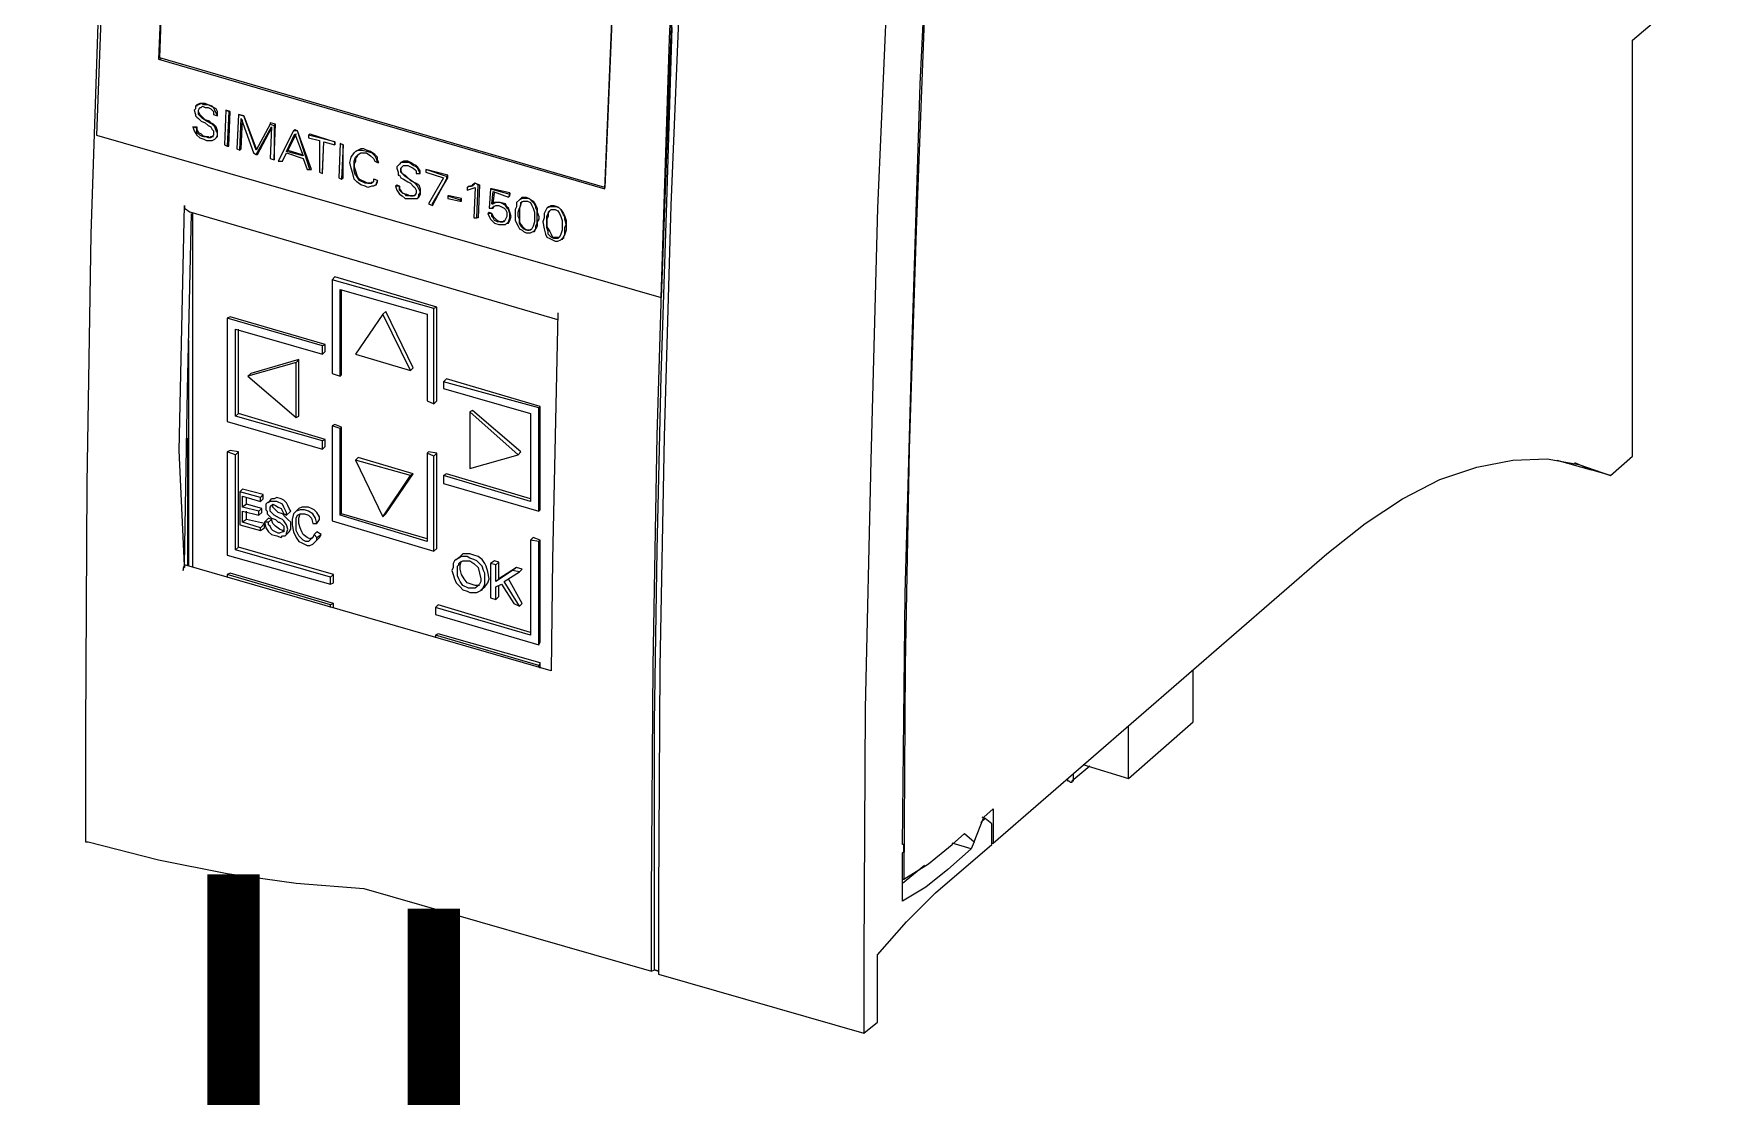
# Model space of a CAD drawing. Header units: inches. Extents: x 67248 to 85686, y -40174 to -31152.
# Drawn here: x 75699.6 to 75796.7, y -37690.5 to -37629.5 of the extents above; entities that cross this region are included whole.
import ezdxf

# ---------------------------------------------------------------- set-up
doc = ezdxf.new("R2010")
doc.units = ezdxf.units.IN
doc.header["$MEASUREMENT"] = 0
doc.linetypes.add('ACAD_ISO03W100', pattern=[30, 12, -18])
doc.layers.add('SI-TOPOLOGY-Ethernet', color=7, linetype='Continuous', lineweight=13, true_color=0x3cf000)

# ---------------------------------------------------------------- blocks, each defined once
blk = doc.blocks.new('CPU_1515')
at = {"flags": 128}
for points in [[(48.95, 65.44), (48.476, 52.866), (48.08, 40.291), (47.843, 27.875), (47.764, 15.617), (49.187, 16.487), (50.532, 17.594), (51.244, 18.227), (51.797, 17.753), (52.351, 19.176), (52.904, 19.651), (52.904, 17.673), (72.042, 34.281), (74.257, 36.021), (76.392, 37.444), (78.527, 38.551), (80.663, 39.263), (82.719, 39.659), (84.696, 39.738), (86.515, 39.421), (88.334, 38.789), (89.599, 39.896), (89.599, 63.779), (91.102, 65.044)], [(33.292, 10.319), (33.292, 14.747), (33.371, 27.875), (33.608, 41.082), (34.003, 54.368), (34.557, 67.812)], [(1.579, 67.021), (1.105, 52.628), (0.867, 38.314), (0.788, 24.158), (0.788, 17.753), (0.947, 17.753), (4.98, 16.724), (8.934, 15.934), (12.888, 15.38), (16.763, 15.064), (33.292, 10.319), (33.45, 10.398), (33.687, 10.319), (33.45, 10.398), (33.45, 14.906), (33.45, 24.633), (33.608, 34.518), (33.845, 44.483), (34.162, 54.447), (34.478, 64.491)], [(3.635, 103.4), (35.98, 94.068), (35.111, 78.884), (34.399, 63.858), (33.845, 48.99)], [(51.639, 17.357), (50.295, 16.171), (49.029, 15.143), (47.685, 14.352), (47.685, 15.301), (47.685, 16.329), (47.685, 17.12), (47.764, 17.199), (47.764, 17.278), (47.764, 17.357), (47.764, 17.436), (47.764, 17.515), (47.764, 17.594), (47.685, 17.594), (47.843, 31.988), (48.238, 46.539), (48.713, 61.248), (49.425, 76.037)], [(34.952, 67.733), (34.399, 54.289), (34.003, 41.003), (33.766, 27.796), (33.687, 14.668), (33.687, 10.161), (45.47, 6.76), (46.261, 7.393), (46.261, 11.268), (47.922, 13.166), (49.583, 14.826), (52.825, 17.594), (52.825, 18.781), (52.43, 19.097), (52.193, 18.86)], [(49.583, 99.446), (49.029, 98.971), (48.95, 98.892), (48.95, 98.813), (48.871, 98.734), (48.792, 98.655), (48.792, 98.497), (48.713, 98.338), (48.713, 98.259), (48.713, 98.101), (47.685, 83.313), (46.894, 68.603), (46.261, 54.131), (45.866, 39.659), (45.55, 25.424), (45.47, 11.268), (45.47, 6.76)], [(6.72, 97.231), (6.72, 97.152), (32.264, 89.797), (31.631, 78.251), (31.077, 66.705), (30.603, 55.317), (5.059, 62.751), (5.454, 74.139), (6.008, 85.606), (6.72, 97.152)], [(4.98, 62.672), (5.138, 62.672)], [(6.957, 58.797), (7.036, 58.56), (7.194, 58.322), (7.352, 58.164), (7.59, 58.085), (7.748, 58.006), (7.906, 58.006), (8.064, 58.006), (8.222, 58.085), (8.301, 58.164), (8.38, 58.243), (8.38, 58.401), (8.38, 58.48), (8.301, 58.56), (8.222, 58.797), (8.064, 58.955), (7.748, 59.113), (7.51, 59.271), (7.273, 59.509), (7.273, 59.667), (7.273, 59.746), (7.352, 59.904), (7.431, 59.904), (7.51, 59.983), (7.669, 59.904), (7.827, 59.904), (7.985, 59.825), (8.064, 59.746), (8.143, 59.667), (8.143, 59.509), (8.38, 59.429), (8.38, 59.667), (8.301, 59.825), (8.143, 59.904), (7.985, 59.983), (7.827, 60.062), (7.669, 60.141), (7.431, 60.141), (7.352, 60.141), (7.194, 60.062), (7.194, 59.983)], [(8.38, 59.429), (8.301, 59.588), (8.222, 59.746), (8.143, 59.904), (8.064, 59.983), (7.827, 60.062), (7.59, 60.062), (7.431, 60.141), (7.273, 60.062), (7.194, 60.062), (7.115, 59.983), (7.115, 59.825), (7.036, 59.746), (7.115, 59.509), (7.115, 59.429), (7.194, 59.35), (7.273, 59.271), (7.431, 59.113), (7.669, 59.034), (7.827, 58.876), (7.985, 58.797), (8.064, 58.639), (8.143, 58.56), (8.143, 58.401), (8.143, 58.322), (8.064, 58.243), (7.985, 58.164), (7.827, 58.164), (7.669, 58.243), (7.51, 58.243), (7.352, 58.322), (7.194, 58.48), (7.194, 58.718), (7.194, 58.797)], [(8.222, 58.085), (8.301, 58.164), (8.38, 58.322), (8.38, 58.401), (8.38, 58.56), (8.301, 58.797), (8.143, 58.955), (7.985, 59.034), (7.906, 59.113), (7.669, 59.192), (7.51, 59.35), (7.352, 59.509), (7.273, 59.667), (7.273, 59.746), (7.352, 59.904)], [(8.855, 59.746), (8.776, 57.769), (8.934, 57.69)], [(9.092, 59.667), (9.013, 59.667), (8.934, 57.69), (9.013, 57.69), (9.092, 59.667), (8.855, 59.746), (9.013, 59.667)], [(9.567, 59.509), (9.488, 57.531), (9.646, 57.452), (9.725, 57.531), (9.804, 59.192)], [(11.386, 58.955), (10.595, 57.452), (9.883, 59.429), (9.567, 59.509), (9.883, 59.429), (10.595, 57.531)], [(9.646, 57.452), (9.725, 59.271), (10.437, 57.294), (10.595, 57.215), (10.674, 57.215), (11.465, 58.718)], [(7.194, 58.718), (6.957, 58.797), (7.036, 58.797), (7.194, 58.797), (7.194, 58.639), (7.273, 58.48), (7.431, 58.401), (7.51, 58.322), (7.59, 58.243), (7.827, 58.243), (7.906, 58.164), (7.985, 58.243), (8.143, 58.243)], [(10.595, 57.215), (11.465, 58.797), (11.386, 56.978), (11.623, 56.899)], [(11.702, 58.955), (11.623, 58.876), (11.623, 56.899), (11.623, 56.978), (11.702, 58.955), (11.386, 59.034), (11.386, 58.955), (11.623, 58.876)], [(12.73, 58.56), (11.86, 56.82), (12.097, 56.82), (12.335, 57.294)], [(12.097, 56.82), (12.335, 57.294), (13.284, 56.978), (13.521, 56.345), (13.679, 56.345), (13.758, 56.345), (12.967, 58.56)], [(12.888, 58.401), (12.414, 57.452), (13.204, 57.215)], [(13.679, 56.345), (12.967, 58.56)], [(13.6, 58.322), (13.6, 58.164), (14.233, 58.006), (14.233, 56.187), (14.391, 56.108), (14.391, 56.187), (14.47, 57.927)], [(12.335, 57.373), (12.414, 57.452)], [(14.391, 56.108), (14.47, 57.927), (15.102, 57.769)], [(15.419, 57.848), (15.34, 55.871), (15.498, 55.792)], [(17.554, 55.713), (17.475, 55.554), (17.475, 55.475), (17.317, 55.396), (17.238, 55.396), (17, 55.317), (16.842, 55.396), (16.605, 55.475), (16.368, 55.633), (16.21, 55.792), (16.131, 56.108), (16.051, 56.424), (15.972, 56.741), (16.051, 57.057), (16.21, 57.294), (16.289, 57.373), (16.447, 57.452), (16.526, 57.452), (16.684, 57.452), (17, 57.373), (17.238, 57.294), (17.396, 57.136), (17.475, 56.978), (17.554, 56.741), (17.633, 56.741), (17.554, 56.899), (17.554, 57.057), (17.396, 57.215), (17.159, 57.373), (16.921, 57.452), (16.763, 57.531), (16.605, 57.531), (16.447, 57.452), (16.289, 57.373)], [(17.317, 55.792), (17.317, 55.633), (17.238, 55.554), (17.08, 55.554), (17, 55.554), (16.842, 55.554), (16.526, 55.713), (16.368, 55.95), (16.289, 56.029), (16.21, 56.266), (16.21, 56.503), (16.21, 56.662), (16.21, 56.741), (16.21, 56.82), (16.289, 57.057), (16.447, 57.215), (16.605, 57.294), (16.763, 57.294), (16.921, 57.294), (17.159, 57.136), (17.317, 56.978), (17.396, 56.82), (17.554, 56.741)], [(16.447, 57.215), (16.368, 57.057), (16.289, 56.978), (16.289, 56.82), (16.21, 56.662), (16.21, 56.503), (16.289, 56.266), (16.368, 56.029), (16.447, 55.871), (16.526, 55.792), (16.842, 55.633), (17, 55.554), (17.159, 55.554), (17.238, 55.554), (17.238, 55.633)], [(20.006, 56.108), (19.927, 56.266), (19.847, 56.424), (19.768, 56.503), (19.61, 56.582), (19.373, 56.741), (19.215, 56.741), (19.057, 56.741), (18.898, 56.741), (18.819, 56.662), (18.74, 56.582), (18.661, 56.503), (18.661, 56.424), (18.74, 56.187), (18.74, 56.029), (18.819, 56.029), (18.898, 55.871), (19.057, 55.792), (19.294, 55.633), (19.452, 55.554), (19.61, 55.396), (19.689, 55.317), (19.768, 55.159), (19.768, 55.08), (19.768, 55.001), (19.689, 54.843), (19.531, 54.843), (19.373, 54.843), (19.215, 54.843), (19.136, 54.922), (18.978, 55.001), (18.819, 55.159), (18.819, 55.396), (18.582, 55.396), (18.661, 55.475)], [(18.582, 55.396), (18.661, 55.159), (18.819, 54.922), (18.978, 54.843), (19.136, 54.684), (19.373, 54.684), (19.531, 54.684), (19.689, 54.684), (19.847, 54.684), (19.927, 54.764), (19.927, 54.922), (20.006, 55.001), (20.006, 55.08), (19.927, 55.238), (19.847, 55.396), (19.689, 55.554), (19.373, 55.792), (19.136, 55.95), (18.898, 56.187), (18.898, 56.266), (18.898, 56.424), (18.978, 56.503), (19.057, 56.582), (19.136, 56.582), (19.294, 56.582), (19.452, 56.503), (19.61, 56.424), (19.689, 56.345), (19.768, 56.266), (19.768, 56.108)], [(19.768, 56.108), (20.006, 56.108), (20.006, 56.266), (19.847, 56.503), (19.768, 56.582), (19.61, 56.662), (19.452, 56.741), (19.294, 56.82), (19.057, 56.82), (18.898, 56.741), (18.819, 56.662)], [(18.978, 56.503), (18.898, 56.424), (18.898, 56.266), (18.978, 56.108), (19.136, 56.029), (19.294, 55.871), (19.452, 55.713), (19.61, 55.633), (19.768, 55.554), (19.927, 55.475), (20.006, 55.238), (20.006, 55.08), (20.006, 54.922), (19.927, 54.764)], [(21.508, 55.95), (20.322, 56.345)], [(17.396, 55.475), (17.475, 55.475), (17.554, 55.633), (17.554, 55.713)], [(18.661, 55.475), (18.819, 55.396), (18.819, 55.238), (18.898, 55.159), (18.978, 55.001), (19.136, 54.922), (19.215, 54.922), (19.452, 54.843), (19.531, 54.843), (19.61, 54.843), (19.768, 54.922)], [(20.717, 54.289), (21.508, 55.792)], [(21.587, 56.029), (21.508, 55.95), (21.508, 55.792), (21.587, 55.871)], [(23.327, 55.475), (23.169, 55.554), (23.011, 55.475), (23.011, 55.396), (22.853, 55.396), (22.694, 55.317), (22.774, 55.396)], [(22.774, 55.396), (22.932, 55.396), (23.011, 55.475), (23.09, 55.475), (23.169, 55.554), (23.406, 55.475), (23.327, 53.577), (23.248, 53.577), (23.327, 55.475), (23.406, 55.475)], [(19.847, 54.764), (19.927, 54.764)], [(22.378, 54.684), (22.299, 54.605), (22.299, 54.526), (22.378, 54.526), (22.378, 54.684), (21.666, 54.843), (21.587, 54.843), (22.299, 54.605)], [(21.587, 54.843), (21.587, 54.684), (22.299, 54.526)], [(22.694, 55.317), (22.694, 55.159), (22.932, 55.238), (23.169, 55.317), (23.09, 53.577), (23.248, 53.577)], [(23.881, 53.815), (23.96, 53.656), (24.039, 53.498), (24.197, 53.34), (24.276, 53.261), (24.513, 53.182), (24.672, 53.182), (24.909, 53.182), (25.067, 53.34), (25.146, 53.577), (25.146, 53.815), (25.067, 54.052), (24.988, 54.131), (24.909, 54.289), (24.751, 54.368), (24.592, 54.447), (24.513, 54.447), (24.355, 54.447), (24.276, 54.447), (24.118, 54.368), (24.197, 54.368)], [(24.039, 55.238), (23.96, 54.131), (24.118, 54.131), (24.197, 54.131), (24.276, 54.289)], [(25.146, 55.001), (25.146, 54.922), (25.067, 54.764), (25.146, 54.843), (25.146, 55.001), (24.118, 55.238), (24.039, 55.238), (25.146, 54.922)], [(24.118, 54.368), (24.197, 55.08), (25.067, 54.764)], [(24.988, 53.261), (25.067, 53.261), (25.146, 53.419), (25.225, 53.656), (25.146, 53.894), (25.067, 54.131), (24.988, 54.21), (24.909, 54.368), (24.592, 54.447), (24.355, 54.447), (24.197, 54.368), (24.276, 55.001)], [(25.7, 54.605), (25.779, 54.684), (25.858, 54.764), (26.095, 54.764), (26.253, 54.684), (26.49, 54.526), (26.649, 54.289), (26.728, 54.131), (26.728, 53.894), (26.807, 53.656), (26.807, 53.498), (26.728, 53.34), (26.728, 53.103), (26.649, 52.945), (26.57, 52.866), (26.57, 52.786), (26.49, 52.786)], [(25.858, 54.526), (25.779, 54.368), (25.7, 54.131), (25.7, 53.973), (25.7, 53.735), (25.7, 53.577), (25.7, 53.34), (25.779, 53.182), (25.858, 53.103), (26.016, 52.945), (26.174, 52.866), (26.253, 52.866), (26.411, 52.945)], [(6.482, 33.648), (6.482, 33.569), (6.482, 33.49), (6.403, 33.49), (6.403, 33.411), (6.403, 33.332), (6.482, 33.648), (6.482, 33.609), (6.166, 40.212), (6.482, 54.289), (6.482, 54.21), (6.482, 54.131), (6.799, 53.894)], [(27.519, 27.559), (6.482, 33.648), (6.641, 43.692), (6.878, 53.815)], [(27.914, 47.725), (6.799, 53.894)], [(6.957, 33.49), (6.957, 53.815)], [(24.118, 54.131), (24.197, 54.21), (24.355, 54.289), (24.513, 54.289), (24.672, 54.21), (24.83, 54.131), (24.909, 54.052), (24.988, 53.894), (24.988, 53.656), (24.909, 53.498), (24.83, 53.34), (24.751, 53.34), (24.672, 53.34), (24.434, 53.34), (24.276, 53.419), (24.197, 53.577), (24.118, 53.656), (24.118, 53.815)], [(24.118, 53.815), (24.197, 53.656), (24.276, 53.577), (24.355, 53.498), (24.434, 53.419), (24.592, 53.34), (24.751, 53.34), (24.83, 53.419)], [(27.281, 54.131), (27.36, 54.21), (27.519, 54.289), (27.677, 54.289), (27.914, 54.21), (28.072, 54.052), (28.23, 53.815), (28.309, 53.656), (28.388, 53.419), (28.388, 53.182), (28.388, 53.024), (28.388, 52.866), (28.309, 52.628), (28.23, 52.47), (28.23, 52.391), (28.151, 52.391), (28.151, 52.312)], [(27.519, 54.052), (27.36, 53.894), (27.36, 53.656), (27.281, 53.498), (27.281, 53.261), (27.281, 53.103), (27.36, 52.945), (27.439, 52.786), (27.519, 52.628), (27.598, 52.47), (27.756, 52.47), (27.914, 52.47), (27.993, 52.47)], [(20.955, 48.437), (15.102, 50.177), (14.944, 50.019)], [(15.419, 44.483), (15.498, 44.562), (15.498, 49.465)], [(14.549, 46.302), (9.092, 47.883), (8.934, 47.804)], [(19.452, 44.799), (19.61, 44.957), (18.029, 48.2), (17.87, 48.041)], [(20.796, 42.901), (20.955, 43.059), (20.955, 48.437), (20.796, 48.358)], [(27.914, 48.121), (27.598, 33.965), (27.519, 27.559)], [(9.567, 42.347), (9.567, 47.172)], [(6.72, 33.569), (6.72, 46.539)], [(14.391, 45.748), (14.549, 45.906), (14.549, 46.302), (14.391, 46.223)], [(13.046, 45.432), (10.278, 44.641), (10.12, 44.483)], [(12.888, 42.11), (13.046, 42.189), (13.046, 45.432), (12.888, 45.274)], [(26.886, 42.743), (21.508, 44.325), (21.35, 44.166)], [(26.807, 36.733), (26.886, 36.812), (26.886, 42.743), (26.807, 42.664)], [(14.549, 40.845), (9.567, 42.347), (9.408, 42.189)], [(25.621, 39.975), (25.779, 40.133), (23.011, 42.506), (22.853, 42.427)], [(6.641, 40.924), (6.641, 33.648)], [(14.391, 40.291), (14.549, 40.449), (14.549, 40.845), (14.391, 40.766)], [(15.498, 41.557), (15.102, 41.715), (14.944, 41.636)], [(15.498, 36.574), (15.498, 41.557), (15.419, 41.478)], [(9.567, 40.133), (9.092, 40.212), (8.934, 40.133)], [(9.567, 34.676), (9.567, 40.133), (9.408, 39.975)], [(19.61, 38.868), (16.447, 39.817), (16.289, 39.659)], [(20.955, 40.054), (20.48, 40.133), (20.401, 40.054)], [(20.796, 34.439), (20.955, 34.597), (20.955, 40.054), (20.796, 39.896)], [(17.87, 36.416), (18.029, 36.574), (19.61, 38.868), (19.452, 38.789)], [(26.332, 37.444), (21.508, 38.868), (21.35, 38.789)], [(85.249, 39.659), (87.226, 39.105), (86.277, 39.5)], [(88.334, 38.789), (87.226, 39.105)], [(10.99, 37.682), (9.804, 37.998), (9.646, 37.84)], [(10.753, 36.733), (10.911, 36.891), (10.041, 37.128), (9.804, 36.97)], [(10.041, 37.128), (10.041, 37.523)], [(10.832, 37.286), (10.99, 37.444), (10.99, 37.682), (10.832, 37.523)], [(11.306, 37.207), (11.465, 37.444)], [(12.335, 36.495), (12.572, 36.733), (12.493, 36.891), (12.414, 37.049), (12.335, 37.207), (12.176, 37.365), (12.018, 37.444), (11.781, 37.523), (11.623, 37.444), (11.465, 37.444)], [(12.493, 35.546), (12.572, 35.704), (12.572, 35.863), (12.572, 36.1), (12.414, 36.258), (12.255, 36.416), (12.097, 36.574), (11.86, 36.653), (11.702, 36.812), (11.623, 36.891), (11.544, 36.97), (11.544, 37.128)], [(14.074, 36.021), (14.233, 36.258), (14.233, 36.416), (14.074, 36.653), (13.916, 36.812), (13.758, 36.891), (13.6, 36.97), (13.363, 36.97), (13.204, 36.97), (13.046, 36.891)], [(11.069, 36.021), (10.041, 36.258), (9.804, 36.1)], [(10.041, 36.258), (10.041, 36.733)], [(10.753, 36.495), (10.911, 36.653), (10.911, 36.891)], [(10.832, 35.625), (11.069, 35.784), (11.069, 36.021), (10.832, 35.784)], [(11.306, 36.1), (11.465, 36.258), (11.306, 36.337), (11.069, 36.1)], [(12.176, 35.625), (12.097, 35.625), (11.939, 35.704), (11.702, 35.863), (11.544, 36.021), (11.465, 36.258)], [(12.888, 36.733), (13.046, 36.891)], [(13.837, 35.23), (13.679, 35.151), (13.521, 35.23), (13.284, 35.388), (13.204, 35.546), (13.125, 35.784), (13.046, 36.021), (13.046, 36.337), (13.125, 36.574)], [(20.401, 35.151), (15.498, 36.574), (15.419, 36.495)], [(12.255, 35.309), (12.493, 35.546)], [(14.074, 35.23), (14.312, 35.388), (14.074, 35.546), (13.916, 35.388)], [(13.916, 34.914), (14.074, 35.072)], [(14.074, 35.072), (14.233, 35.23), (14.312, 35.388)], [(26.886, 35.072), (26.49, 35.23), (26.332, 35.072)], [(26.807, 29.061), (26.886, 29.22), (26.886, 35.072), (26.807, 34.993)], [(15.023, 33.095), (9.567, 34.676), (9.408, 34.518)], [(22.062, 33.965), (22.299, 34.123)], [(23.723, 32.383), (23.881, 32.62), (23.96, 32.857), (23.881, 33.253), (23.802, 33.569), (23.723, 33.727), (23.564, 33.965), (23.327, 34.123), (23.09, 34.202), (22.853, 34.281), (22.615, 34.281), (22.457, 34.281), (22.299, 34.123)], [(15.023, 31.434), (9.092, 33.174), (8.934, 33.095)], [(14.865, 31.197), (14.865, 31.355), (8.934, 33.095), (8.934, 32.937)], [(14.865, 32.541), (15.023, 32.62), (15.023, 33.095), (14.865, 32.937)], [(23.406, 32.462), (23.169, 32.462), (22.932, 32.541), (22.694, 32.62), (22.536, 32.857), (22.378, 33.095), (22.299, 33.411), (22.299, 33.648), (22.378, 33.886)], [(24.513, 33.806), (24.276, 33.886), (24.039, 33.727)], [(24.513, 32.857), (24.513, 33.806), (24.355, 33.648)], [(25.541, 33.49), (24.513, 32.857), (24.355, 32.699)], [(25.7, 33.253), (25.858, 33.411), (25.541, 33.49), (25.304, 33.332)], [(23.485, 32.225), (23.723, 32.383)], [(24.355, 31.671), (24.513, 31.829), (24.513, 32.462)], [(25.7, 31.276), (25.858, 31.434), (25.067, 32.857)], [(15.023, 31.197), (15.023, 31.434), (14.865, 31.355)], [(26.332, 29.773), (21.034, 31.355), (20.876, 31.197)], [(26.886, 28.033), (21.034, 29.694), (20.876, 29.615)], [(26.807, 27.796), (26.807, 27.875), (20.876, 29.615), (20.876, 29.457)], [(26.886, 27.717), (26.886, 28.033), (26.807, 27.875)], [(58.045, 22.181), (60.654, 21.39), (64.371, 24.633), (64.371, 27.638)], [(60.654, 21.39), (60.654, 24.396)], [(57.491, 21.628), (57.491, 21.311), (57.491, 21.232), (57.412, 21.232), (57.412, 21.153), (57.333, 21.153), (57.254, 21.232), (57.175, 21.232), (57.175, 21.311), (57.096, 21.311)], [(58.44, 22.102), (57.412, 21.232)], [(52.43, 19.097), (52.272, 19.176)], [(51.797, 17.753), (51.639, 17.357), (50.532, 17.673)], [(52.825, 17.673), (52.904, 17.673)], [(47.685, 15.38), (48.95, 16.408)], [(47.685, 15.617), (47.764, 15.617)]]:
    blk.add_lwpolyline(points, dxfattribs=at)
for points in [[(1.421, 58.322), (33.845, 48.99), (34.32, 63.858), (35.031, 78.884), (35.98, 93.989), (3.635, 103.4), (2.686, 88.216), (1.975, 73.19)], [(4.98, 62.672), (30.603, 55.238), (31.077, 66.705), (31.631, 78.251), (32.264, 89.797), (6.641, 97.231), (6.008, 85.606), (5.454, 74.139)], [(12.809, 58.401), (13.284, 57.136), (12.335, 57.373)], [(12.967, 58.56), (12.73, 58.56), (12.809, 58.639)], [(15.102, 57.927), (13.6, 58.322), (13.679, 58.401), (15.102, 57.927), (15.102, 57.769)], [(15.577, 55.871), (15.577, 57.769), (15.419, 57.848), (15.577, 57.769), (15.498, 55.792)], [(20.717, 54.368), (21.587, 55.871), (21.587, 56.029), (20.322, 56.345), (20.322, 56.187), (21.35, 55.871), (20.48, 54.368), (20.717, 54.289)], [(17.554, 55.713), (17.317, 55.792), (17.396, 55.792)], [(25.621, 53.103), (25.7, 52.945), (25.858, 52.866), (25.937, 52.786), (26.095, 52.707), (26.332, 52.707), (26.49, 52.786), (26.57, 52.786), (26.649, 52.945), (26.649, 53.103), (26.728, 53.261), (26.728, 53.498), (26.728, 53.656), (26.728, 53.973), (26.649, 54.131), (26.649, 54.21), (26.57, 54.368), (26.49, 54.447), (26.332, 54.605), (26.253, 54.684), (26.095, 54.684), (25.858, 54.684), (25.7, 54.605), (25.541, 54.447), (25.541, 54.21), (25.462, 54.052), (25.462, 53.815), (25.462, 53.419), (25.621, 53.103)], [(25.779, 54.289), (25.779, 54.447), (25.937, 54.526), (26.016, 54.526), (26.174, 54.526), (26.332, 54.447), (26.411, 54.289), (26.49, 54.131), (26.57, 53.894), (26.57, 53.735), (26.57, 53.577), (26.57, 53.34), (26.49, 53.103), (26.411, 52.945), (26.332, 52.866), (26.174, 52.866), (26.095, 52.866), (25.937, 52.945), (25.779, 53.103), (25.7, 53.261), (25.7, 53.498), (25.621, 53.656), (25.621, 53.894), (25.7, 54.131)], [(24.118, 53.815), (23.881, 53.815), (23.96, 53.894)], [(27.202, 52.628), (27.281, 52.47), (27.439, 52.391), (27.598, 52.312), (27.756, 52.233), (27.914, 52.233), (28.072, 52.312), (28.151, 52.391), (28.23, 52.47), (28.309, 52.628), (28.309, 52.866), (28.309, 53.024), (28.388, 53.182), (28.309, 53.498), (28.309, 53.656), (28.23, 53.735), (28.151, 53.894), (28.072, 54.052), (27.993, 54.131), (27.835, 54.21), (27.677, 54.21), (27.439, 54.21), (27.281, 54.131), (27.202, 53.973), (27.123, 53.815), (27.123, 53.577), (27.044, 53.34), (27.123, 52.945), (27.202, 52.628)], [(27.36, 53.815), (27.439, 53.973), (27.519, 54.052), (27.598, 54.052), (27.756, 54.052), (27.914, 53.973), (27.993, 53.815), (28.072, 53.656), (28.151, 53.419), (28.151, 53.261), (28.151, 53.103), (28.151, 52.866), (28.072, 52.628), (27.993, 52.47), (27.914, 52.391), (27.756, 52.391), (27.677, 52.391), (27.519, 52.47), (27.36, 52.628), (27.36, 52.786), (27.281, 53.024), (27.281, 53.182), (27.281, 53.419), (27.281, 53.656)], [(14.944, 50.019), (14.944, 44.641), (15.419, 44.483), (15.419, 49.465), (20.401, 48.041), (20.401, 43.059), (20.796, 42.901), (20.796, 48.358), (14.944, 50.019)], [(8.934, 47.804), (8.934, 41.873), (14.391, 40.291), (14.391, 40.766), (9.408, 42.189), (9.408, 47.172), (14.391, 45.748), (14.391, 46.223), (8.934, 47.804)], [(17.87, 48.041), (16.289, 45.748), (19.452, 44.799), (17.87, 48.041)], [(10.12, 44.483), (12.888, 42.11), (12.888, 45.274), (10.12, 44.483)], [(21.35, 38.789), (21.35, 38.314), (26.807, 36.733), (26.807, 42.664), (21.35, 44.166), (21.35, 43.771), (26.332, 42.347), (26.332, 37.286), (21.35, 38.789)], [(22.853, 42.427), (22.853, 39.184), (25.621, 39.975), (22.853, 42.427)], [(14.944, 41.636), (14.944, 36.179), (20.796, 34.439), (20.796, 39.896), (20.401, 40.054), (20.401, 34.993), (15.419, 36.495), (15.419, 41.478), (14.944, 41.636)], [(8.934, 40.133), (8.934, 34.202), (14.865, 32.541), (14.865, 32.937), (9.408, 34.518), (9.408, 39.975), (8.934, 40.133)], [(16.289, 39.659), (17.87, 36.416), (19.452, 38.789), (16.289, 39.659)], [(9.804, 36.733), (10.753, 36.495), (10.753, 36.733), (9.804, 36.97), (9.804, 37.602), (10.832, 37.286), (10.832, 37.523), (9.646, 37.84), (9.646, 35.942), (10.832, 35.625), (10.832, 35.784), (9.804, 36.1)], [(12.176, 36.574), (12.335, 36.495), (12.335, 36.653), (12.255, 36.812), (12.176, 36.97), (12.097, 37.128), (11.781, 37.286), (11.623, 37.286), (11.465, 37.286), (11.386, 37.286), (11.227, 37.207), (11.148, 37.128), (11.148, 36.97), (11.148, 36.812), (11.227, 36.733), (11.227, 36.574), (11.386, 36.416), (11.465, 36.337), (11.702, 36.258), (11.86, 36.1), (11.939, 36.1), (12.097, 35.942), (12.176, 35.863), (12.176, 35.784), (12.176, 35.704), (12.176, 35.546), (12.097, 35.546), (11.939, 35.467), (11.86, 35.467), (11.702, 35.546), (11.544, 35.625), (11.465, 35.704), (11.386, 35.863), (11.306, 35.942), (11.306, 36.1), (11.069, 36.1), (11.148, 35.784), (11.306, 35.546), (11.465, 35.388), (11.781, 35.309), (12.018, 35.23), (12.097, 35.309), (12.255, 35.309), (12.335, 35.388), (12.335, 35.467), (12.414, 35.704), (12.335, 35.942), (12.176, 36.179), (12.097, 36.258), (11.939, 36.337), (11.623, 36.495), (11.544, 36.574), (11.465, 36.653), (11.386, 36.733), (11.386, 36.891), (11.386, 36.97), (11.465, 37.049), (11.544, 37.128), (11.702, 37.049), (11.86, 36.97), (12.018, 36.891), (12.097, 36.733)], [(14.074, 36.021), (13.995, 36.337), (13.837, 36.574), (13.6, 36.733), (13.363, 36.812), (13.125, 36.812), (12.888, 36.733), (12.73, 36.574), (12.651, 36.258), (12.651, 35.942), (12.73, 35.546), (12.888, 35.23), (13.046, 34.993), (13.204, 34.914), (13.363, 34.835), (13.521, 34.755), (13.679, 34.755), (13.837, 34.835), (13.916, 34.914), (14.074, 35.072), (14.074, 35.23), (13.916, 35.388), (13.837, 35.23), (13.679, 35.072), (13.6, 34.993), (13.442, 34.993), (13.284, 35.072), (13.204, 35.151), (13.046, 35.309), (12.967, 35.467), (12.888, 35.625), (12.888, 35.863), (12.888, 36.1), (12.888, 36.337), (12.967, 36.495), (13.125, 36.574), (13.363, 36.574), (13.6, 36.495), (13.758, 36.337), (13.837, 36.021)], [(20.876, 31.197), (20.876, 30.801), (26.807, 29.061), (26.807, 34.993), (26.332, 35.072), (26.332, 29.615), (20.876, 31.197)], [(21.983, 32.857), (22.062, 32.62), (22.22, 32.462), (22.299, 32.383), (22.457, 32.225), (22.694, 32.146), (22.853, 32.067), (23.09, 32.067), (23.248, 32.067), (23.406, 32.146), (23.564, 32.225), (23.643, 32.383), (23.723, 32.541), (23.723, 32.699), (23.723, 32.937), (23.723, 33.174), (23.643, 33.332), (23.564, 33.569), (23.406, 33.727), (23.248, 33.886), (23.09, 33.965), (22.853, 34.044), (22.694, 34.123), (22.536, 34.123), (22.378, 34.123), (22.22, 34.044), (22.062, 33.965), (21.983, 33.886), (21.904, 33.727), (21.904, 33.49), (21.825, 33.332), (21.904, 33.095)], [(23.248, 32.383), (23.169, 32.304), (23.09, 32.304), (22.932, 32.304), (22.774, 32.304), (22.457, 32.462), (22.299, 32.699), (22.22, 32.857), (22.141, 33.016), (22.141, 33.411), (22.141, 33.569), (22.22, 33.648), (22.22, 33.727), (22.299, 33.806), (22.457, 33.886), (22.536, 33.886), (22.694, 33.886), (22.853, 33.886), (23.09, 33.727), (23.327, 33.49), (23.406, 33.174), (23.485, 32.857), (23.485, 32.699), (23.406, 32.541), (23.327, 32.462)], [(24.039, 33.727), (24.039, 31.75), (24.355, 31.671), (24.355, 32.383), (24.672, 32.541), (25.383, 31.434), (25.7, 31.276), (24.83, 32.699), (25.7, 33.253), (25.304, 33.332), (24.355, 32.699), (24.355, 33.648), (24.039, 33.727)]]:
    blk.add_lwpolyline(points, close=True, dxfattribs=at)

msp = doc.modelspace()

# ---------------------------------------------------------------- linework, layer by layer
at = {"layer": 'SI-TOPOLOGY-Ethernet', "const_width": 3}
for points in [[(75457.429, -37680.61), (75457.429, -37723.147), (75711.041, -37723.147), (75711.041, -37677.729)], [(75706.23, -37982.924), (75706.23, -38050.883), (75847.011, -38050.883), (75847.011, -37723.147), (75722.535, -37723.147), (75722.535, -37679.704)]]:
    msp.add_lwpolyline(points, dxfattribs=at)

# ---------------------------------------------------------------- block references
at = {"linetype": 'ACAD_ISO03W100', "xscale": 1.000001307885285, "yscale": 1.000001307885285, "zscale": 1.000001307885285}
msp.add_blockref('CPU_1515', (75701.749, -37693.613), dxfattribs=at)

doc.saveas('drawing.dxf')
